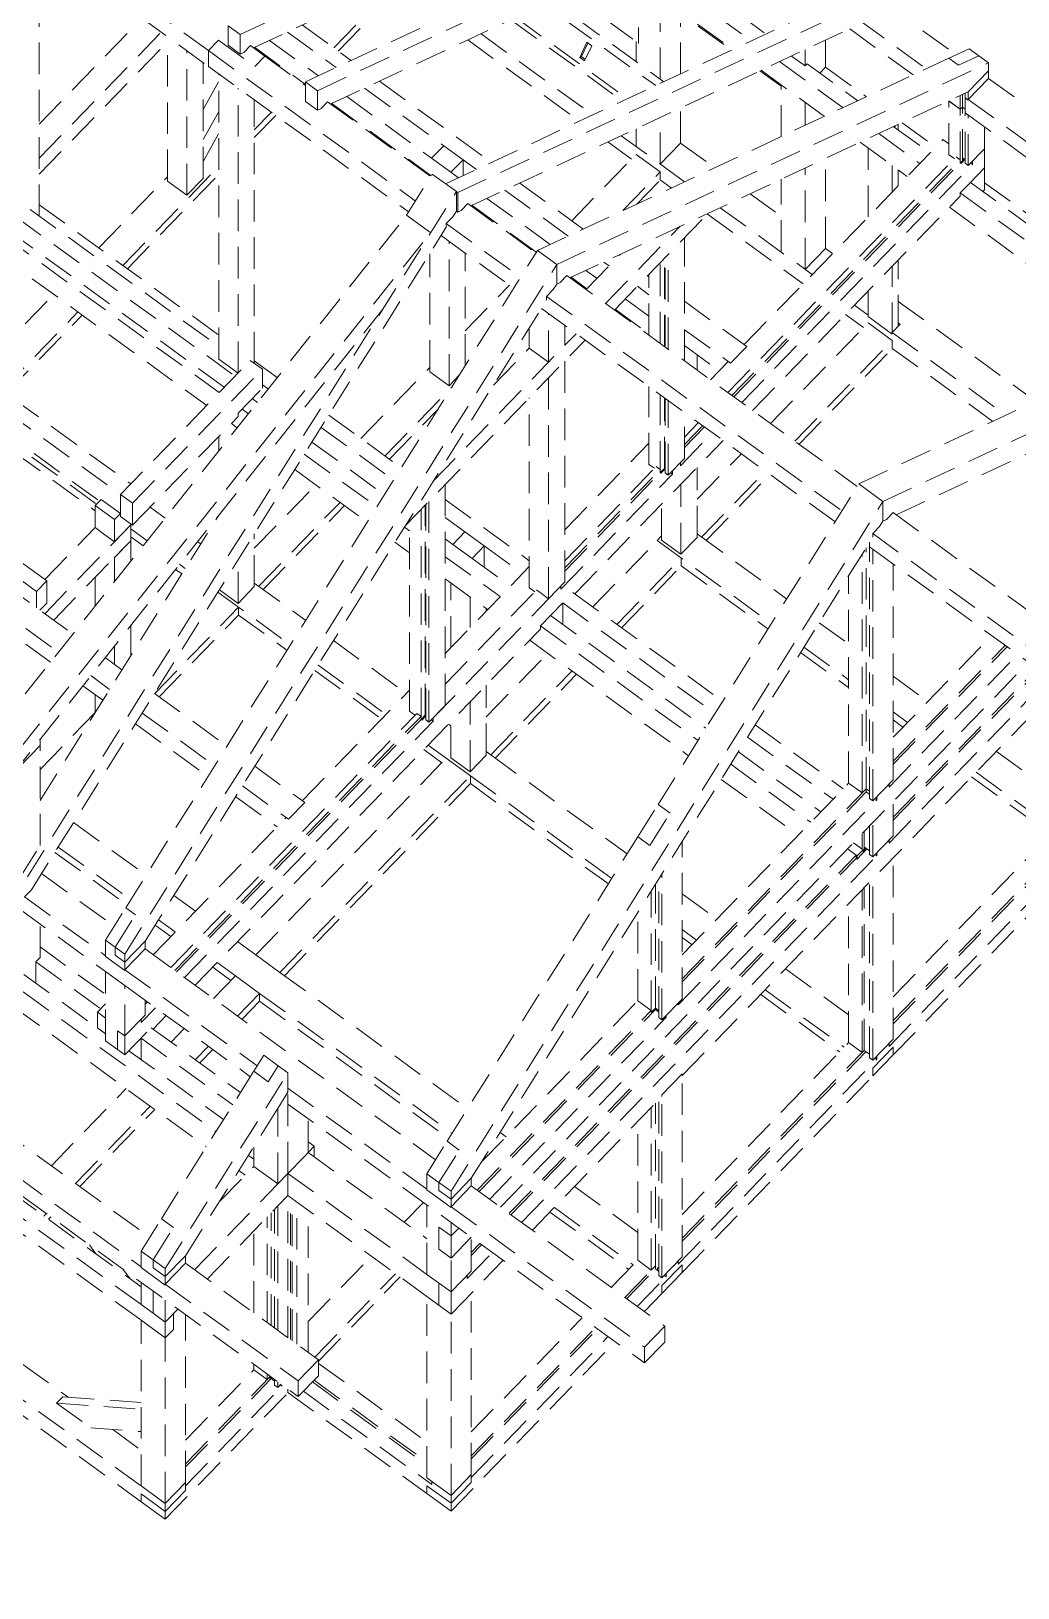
# Model space of a CAD drawing. Header units: millimetres. Extents: x 0 to 10920, y 0 to 297.
# Drawn here: x 4779.6 to 4904.7, y 0 to 197.4 of the extents above; entities that cross this region are included whole.
import ezdxf

# ---------------------------------------------------------------- set-up
doc = ezdxf.new("R2010")
doc.units = ezdxf.units.MM
doc.linetypes.add('K5LT_DASHED', pattern=[6, 4, -2])
doc.layers.add('Системный слой', color=7, linetype='Continuous')

# ---------------------------------------------------------------- blocks, each defined once
blk = doc.blocks.new('U349')
at = {"layer": 'Системный слой', "color": 7, "linetype": 'K5LT_DASHED', "lineweight": 18}
for p, q in [((4806.07, 197.01), (4858.05, 221.27)), ((4807.75, 195.32), (4856.53, 218.1)), ((4814.34, 190.99), (4866.32, 215.26)), ((4815.88, 189.88), (4870.64, 215.45)), ((4779.5, 211.32), (4802.03, 194.96)), ((4778.85, 209.8), (4802.03, 192.96)), ((4780.59, 173.97), (4780.59, 208.53)), ((4854.36, 205.38), (4868.53, 195.08)), ((4856.71, 206.47), (4870.88, 196.18)), ((4859.59, 206.64), (4872.77, 197.06)), ((4817.93, 195.31), (4826.09, 203.73)), ((4832.12, 178.08), (4886.88, 203.65)), ((4818.5, 194.9), (4826.09, 202.73)), ((4842.52, 202.32), (4858.76, 190.52)), ((4843.56, 202.81), (4859.8, 191.01)), ((4847.75, 202.29), (4856.58, 195.88)), ((4859.29, 201.6), (4868.37, 195.01)), ((4859.34, 191.34), (4859.34, 201.76)), ((4833.65, 176.97), (4885.62, 201.23)), ((4861.91, 191.99), (4861.91, 199.7)), ((4887.8, 201.01), (4896.87, 194.42)), ((4780.59, 185.62), (4793.62, 199.07)), ((4804.54, 195.65), (4804.54, 198.12)), ((4804.54, 198.12), (4806.07, 197.01)), ((4813.94, 198.21), (4820.14, 193.7)), ((4817.56, 188.19), (4841.01, 199.14)), ((4835.33, 175.28), (4884.11, 198.06)), ((4840.4, 198.86), (4854.56, 188.56)), ((4841.01, 199.14), (4855.18, 188.85)), ((4856.58, 195.88), (4856.58, 197.88)), ((4883.37, 197.71), (4891.41, 191.87)), ((4884.5, 198.88), (4893.08, 192.65)), ((4780.59, 181.31), (4796.07, 197.29)), ((4780.59, 179.31), (4797.21, 196.46)), ((4796.85, 178.4), (4796.85, 196.09)), ((4802.03, 194.96), (4803.31, 196.29)), ((4803.31, 196.29), (4807.91, 192.95)), ((4804.54, 195.65), (4806.07, 194.53)), ((4806.07, 194.53), (4806.07, 197.01)), ((4806.52, 194.74), (4807.36, 195.61)), ((4807.36, 195.61), (4809.19, 194.27)), ((4809.77, 196.26), (4815.98, 191.76)), ((4812.05, 197.32), (4818.25, 192.82)), ((4834.93, 196.31), (4849.1, 186.01)), ((4836.61, 197.09), (4850.78, 186.79)), ((4849.13, 194.1), (4850.03, 196.01)), ((4849.33, 194.2), (4850.15, 195.92)), ((4849.74, 193.66), (4850.65, 195.56)), ((4850.03, 196.01), (4850.65, 195.56)), ((4856.27, 193.57), (4856.27, 196.1)), ((4880.29, 192.86), (4880.29, 196.27)), ((4799.3, 176.62), (4799.3, 194.94)), ((4802.03, 194.96), (4828.29, 175.88)), ((4802.03, 192.96), (4802.03, 194.96)), ((4806.07, 194.53), (4806.52, 194.74)), ((4807.88, 195.38), (4814.34, 190.68)), ((4807.91, 192.95), (4809.19, 194.27)), ((4809.19, 194.27), (4814.34, 190.53)), ((4843.76, 169.62), (4895.95, 193.99)), ((4849.13, 194.1), (4849.33, 194.2)), ((4849.13, 194.1), (4849.74, 193.66)), ((4849.33, 194.2), (4849.83, 193.84)), ((4874.48, 193.56), (4882.52, 187.72)), ((4875.99, 194.27), (4877.72, 193.01)), ((4877.72, 193.01), (4877.72, 195.07)), ((4895.95, 193.99), (4898.52, 195.19)), ((4895.95, 193.99), (4897.18, 193.1)), ((4897.18, 193.1), (4899.75, 194.3)), ((4898.52, 195.19), (4899.75, 194.3)), ((4899.75, 194.3), (4900.98, 193.41)), ((4801.36, 178.74), (4801.36, 193.44)), ((4802.03, 192.96), (4827.42, 174.5)), ((4803.36, 155.84), (4803.36, 191.99)), ((4846.21, 167.84), (4900.98, 193.41)), ((4871.97, 192.39), (4874.66, 190.44)), ((4872.13, 192.46), (4880.17, 186.62)), ((4877.72, 193.01), (4877.98, 193.28)), ((4877.98, 193.28), (4884.41, 188.6)), ((4879.57, 192.12), (4880.29, 192.86)), ((4880.29, 192.86), (4885.48, 189.1)), ((4898.4, 189.74), (4900.98, 192.39)), ((4900.98, 192.39), (4900.98, 193.41)), ((4900.98, 191.43), (4900.98, 192.39)), ((4801.36, 187.5), (4803.36, 191.06)), ((4805.81, 154.06), (4805.81, 190.21)), ((4814.34, 188.52), (4814.34, 190.99)), ((4814.34, 190.99), (4815.88, 189.88)), ((4815.88, 187.41), (4815.88, 189.88)), ((4821.85, 190.2), (4831.9, 182.9)), ((4823.75, 191.08), (4837.92, 180.79)), ((4847.89, 166.15), (4898.4, 189.74)), ((4874.66, 190.44), (4874.66, 190.63)), ((4874.66, 184.04), (4874.66, 190.63)), ((4898.01, 188.97), (4898.01, 189.55)), ((4898.4, 188.78), (4900.98, 191.43)), ((4898.4, 188.68), (4898.4, 189.74)), ((4900.98, 191.43), (4937.63, 164.8)), ((4807.86, 155.28), (4807.86, 188.72)), ((4814.34, 188.52), (4815.88, 187.41)), ((4815.88, 187.41), (4816.32, 187.62)), ((4816.32, 187.62), (4817.16, 188.48)), ((4817.16, 188.48), (4830.23, 178.99)), ((4817.68, 188.25), (4830.3, 179.09)), ((4819.58, 189.14), (4830.35, 181.31)), ((4861.91, 183.23), (4861.91, 187.69)), ((4877.72, 185.48), (4877.72, 188.4)), ((4895.93, 188.58), (4897.39, 187.52)), ((4895.95, 181.76), (4895.95, 188.56)), ((4895.95, 188.56), (4897.39, 187.52)), ((4897.39, 187.52), (4897.39, 189.26)), ((4897.39, 187.52), (4897.65, 187.78)), ((4897.65, 187.78), (4897.65, 189.38)), ((4897.65, 180.98), (4897.65, 187.78)), ((4897.65, 187.78), (4898.01, 187.52)), ((4897.9, 189.5), (4898.01, 189.42)), ((4898.01, 187.07), (4898.01, 188.97)), ((4898.01, 188.97), (4898.4, 188.68)), ((4898.4, 188.78), (4933.84, 163.03)), ((4801.36, 183.67), (4803.36, 187.22)), ((4807.86, 184.92), (4810.02, 187.15)), ((4807.86, 183.92), (4810.59, 186.73)), ((4859.34, 180.57), (4859.34, 186.49)), ((4889.52, 184.89), (4889.52, 185.59)), ((4890, 185.81), (4894.26, 182.71)), ((4897.39, 180.72), (4897.39, 187.52)), ((4898.01, 187.07), (4932.16, 162.25)), ((4898.01, 187.07), (4898.4, 186.78)), ((4898.01, 180.67), (4898.01, 187.07)), ((4898.4, 180.38), (4898.4, 186.78)), ((4763, 184.49), (4805.42, 153.67)), ((4801.36, 180.9), (4803.36, 184.45)), ((4854.38, 184.17), (4862.42, 178.33)), ((4856.27, 182.8), (4856.27, 185.06)), ((4870, 157.67), (4895.19, 183.67)), ((4887.04, 184.43), (4892.26, 180.64)), ((4888.94, 185.31), (4889.01, 185.26)), ((4889.01, 185.26), (4889.17, 185.42)), ((4889.01, 185.26), (4893.54, 181.97)), ((4895.19, 183.67), (4895.95, 183.12)), ((4900.46, 182.5), (4900.46, 185.29)), ((4761.48, 182.06), (4803.41, 151.59)), ((4761.97, 182.84), (4804.06, 152.26)), ((4830.35, 181.31), (4831.9, 182.9)), ((4831.9, 182.9), (4834.35, 181.12)), ((4848.11, 173.38), (4856.27, 181.8)), ((4852.7, 183.39), (4855.7, 181.21)), ((4856.27, 181.8), (4859.34, 179.57)), ((4859.34, 180.57), (4861.91, 183.23)), ((4861.91, 183.23), (4866.21, 180.1)), ((4884.7, 183.33), (4890.66, 179)), ((4885.69, 173.86), (4885.69, 182.61)), ((4895.95, 181.76), (4896.65, 181.26)), ((4898.4, 180.38), (4900.46, 182.5)), ((4900.46, 180.1), (4900.46, 182.5)), ((4760.28, 180.14), (4801.82, 149.95)), ((4791.19, 167.71), (4803.36, 180.27)), ((4830.35, 181.31), (4832.8, 179.53)), ((4832.8, 179.53), (4834.35, 181.12)), ((4834.35, 179.12), (4834.35, 181.12)), ((4834.35, 181.12), (4836.02, 179.9)), ((4867.91, 151.6), (4896.87, 181.49)), ((4868.43, 151.23), (4897.39, 181.12)), ((4868.66, 151.06), (4897.39, 180.72)), ((4869.67, 150.33), (4898.92, 180.51)), ((4877.72, 167.21), (4877.72, 180.08)), ((4880.29, 169.87), (4880.29, 181.28)), ((4888.75, 177.03), (4888.75, 180.39)), ((4889.52, 177.82), (4889.52, 179.83)), ((4896.87, 181.49), (4897.39, 181.12)), ((4897.39, 180.72), (4897.65, 180.98)), ((4897.39, 180.72), (4897.49, 180.65)), ((4897.49, 180.65), (4897.97, 181.15)), ((4897.65, 180.98), (4897.74, 180.91)), ((4897.74, 181.31), (4898.01, 181.12)), ((4897.74, 180.91), (4897.74, 181.31)), ((4898.01, 180.67), (4898.4, 180.38)), ((4898.66, 178.25), (4900.46, 180.1)), ((4898.69, 180.68), (4898.92, 180.51)), ((4898.92, 180.51), (4898.92, 180.91)), ((4900.46, 177.3), (4900.46, 180.1)), ((4788.13, 169.94), (4796.85, 178.94)), ((4791.76, 167.3), (4803.36, 179.27)), ((4796.85, 178.4), (4799.3, 176.62)), ((4799.3, 176.62), (4801.36, 178.74)), ((4827.17, 174.09), (4830.43, 179.3)), ((4830.43, 179.3), (4833.49, 177.08)), ((4832.8, 179.53), (4833.75, 178.84)), ((4841.52, 178.17), (4849.56, 172.33)), ((4854.59, 174.68), (4859.34, 179.57)), ((4856.36, 175.5), (4859.34, 178.57)), ((4859.34, 178.57), (4859.34, 179.57)), ((4859.34, 178.57), (4860.74, 177.55)), ((4874.66, 169.44), (4874.66, 178.65)), ((4897.38, 176.92), (4898.66, 178.25)), ((4898.66, 178.25), (4916.02, 165.63)), ((4900.46, 178.21), (4915.56, 167.24)), ((4763.17, 64.76), (4833.49, 177.08)), ((4833.49, 174.6), (4833.49, 177.08)), ((4833.49, 177.08), (4833.65, 176.97)), ((4833.65, 174.49), (4833.65, 176.97)), ((4837.35, 176.22), (4845.39, 170.38)), ((4839.62, 177.28), (4847.67, 171.44)), ((4870.73, 176.81), (4874.66, 173.96)), ((4871.04, 149.33), (4897.38, 176.52)), ((4897.38, 176.52), (4897.38, 176.92)), ((4897.38, 176.92), (4918.06, 161.89)), ((4900.25, 177.09), (4900.46, 177.3)), ((4760.11, 89.93), (4827.17, 174.09)), ((4779.44, 174.81), (4803.36, 157.43)), ((4780.59, 175.41), (4803.36, 158.87)), ((4827.17, 174.09), (4830.23, 171.87)), ((4832.21, 173.03), (4833.05, 173.89)), ((4833.05, 173.89), (4833.49, 174.6)), ((4833.49, 174.6), (4833.65, 174.49)), ((4833.65, 174.49), (4834.09, 174.7)), ((4834.09, 174.7), (4834.93, 175.57)), ((4834.93, 175.57), (4843.56, 169.3)), ((4835.46, 175.34), (4843.63, 169.4)), ((4853.52, 162.06), (4865.41, 174.33)), ((4865.31, 174.23), (4877.48, 165.39)), ((4866.94, 175.04), (4878.61, 166.56)), ((4896.01, 175.11), (4918.06, 159.09)), ((4763.17, 87.7), (4830.23, 171.87)), ((4779.61, 88.54), (4832.21, 172.55)), ((4832.21, 173.03), (4841.61, 166.19)), ((4832.21, 172.55), (4832.21, 173.03)), ((4852.39, 162.89), (4861.87, 172.68)), ((4831.55, 171.5), (4840.75, 164.82)), ((4832.55, 152.46), (4832.55, 170.78)), ((4862.41, 155.6), (4862.41, 171.23)), ((4877.72, 167.21), (4880.29, 169.87)), ((4880.29, 169.87), (4881.19, 169.22)), ((4752.98, 168.48), (4792.18, 140)), ((4791.45, 80.36), (4846.21, 167.84)), ((4791.56, 86.25), (4843.76, 169.62)), ((4830.1, 154.24), (4830.1, 169.18)), ((4834.6, 154.99), (4834.6, 169.29)), ((4843.76, 169.62), (4846.21, 167.84)), ((4846.21, 165.36), (4846.21, 167.84)), ((4849.93, 164.67), (4854.24, 169.12)), ((4852.19, 168.15), (4852.85, 167.67)), ((4854.08, 169.04), (4854.13, 169)), ((4859.34, 157.83), (4859.34, 168.06)), ((4859.86, 157.46), (4859.86, 168.59)), ((4859.95, 157.39), (4859.95, 168.7)), ((4860.35, 157.1), (4860.35, 169.11)), ((4889.52, 159.99), (4889.52, 168.42)), ((4752.01, 166.93), (4790.89, 138.67)), ((4846.66, 165.57), (4847.5, 166.44)), ((4847.5, 166.44), (4884.31, 139.68)), ((4848.02, 166.21), (4850.02, 164.76)), ((4849.91, 167.09), (4851.31, 166.08)), ((4857.72, 166.39), (4857.9, 166.26)), ((4857.9, 158.88), (4857.9, 166.58)), ((4888.75, 159), (4888.75, 167.62)), ((4750.53, 164.58), (4787.86, 137.45)), ((4750.8, 165.01), (4788.22, 137.82)), ((4774.62, 156), (4782.42, 164.05)), ((4834.6, 159.43), (4840.21, 165.22)), ((4844.93, 163.79), (4845.77, 164.65)), ((4845.77, 164.65), (4846.21, 165.36)), ((4846.21, 165.36), (4846.66, 165.57)), ((4856.44, 165.07), (4857.9, 164)), ((4885.69, 161.22), (4885.69, 164.46)), ((4765.67, 88.75), (4824.15, 162.15)), ((4794.02, 82), (4844.93, 163.31)), ((4844.27, 162.26), (4881.51, 135.2)), ((4844.93, 163.79), (4882.37, 136.58)), ((4844.93, 163.31), (4844.93, 163.79)), ((4853.61, 162.15), (4857.9, 159.03)), ((4854.89, 163.47), (4857.9, 161.29)), ((4862.41, 163.18), (4870.3, 157.44)), ((4883.96, 162.68), (4885.69, 161.42)), ((4887.58, 137.78), (4942.34, 163.35)), ((4889.52, 163.16), (4906.96, 150.48)), ((4775.84, 151.87), (4785.49, 161.82)), ((4776.41, 151.46), (4786.05, 161.41)), ((4845.18, 155.45), (4845.18, 161.6)), ((4847.24, 157.57), (4847.24, 160.1)), ((4873.33, 147.67), (4885.69, 160.42)), ((4882.83, 161.5), (4885.12, 159.84)), ((4885.69, 161.22), (4888.75, 159)), ((4885.69, 160.42), (4888.75, 158.2)), ((4888.75, 159.2), (4889.78, 160.26)), ((4889.52, 160.44), (4889.78, 160.26)), ((4889.52, 160.24), (4889.67, 160.14)), ((4827.01, 134.69), (4849.81, 158.23)), ((4827.01, 134.69), (4849.81, 158.23)), ((4830.55, 140.35), (4848.68, 159.06)), ((4842.73, 157.23), (4842.73, 159.81)), ((4862.41, 159.56), (4868.25, 155.32)), ((4876.39, 145.44), (4888.75, 158.2)), ((4888.75, 159.2), (4903.17, 148.72)), ((4888.75, 157.2), (4888.75, 158.2)), ((4889.26, 136.09), (4939.77, 159.68)), ((4838.18, 152.53), (4842.73, 157.23)), ((4842.73, 157.23), (4843.96, 156.34)), ((4843.96, 156.34), (4845.18, 155.45)), ((4862.41, 157.56), (4866.8, 154.37)), ((4864.02, 154.43), (4864.02, 156.39)), ((4868.25, 155.32), (4870.3, 157.44)), ((4876.96, 145.03), (4888.75, 157.2)), ((4888.75, 157.2), (4901.5, 147.93)), ((4744.36, 154.71), (4781.54, 127.7)), ((4790.89, 138.67), (4807.35, 155.66)), ((4792.43, 137.56), (4808.88, 154.54)), ((4803.36, 155.84), (4805.81, 154.06)), ((4807.35, 155.66), (4808.88, 154.54)), ((4807.86, 155.6), (4810.76, 153.49)), ((4808.88, 152.14), (4808.88, 154.54)), ((4821.37, 145.78), (4830.1, 154.78)), ((4830.1, 154.24), (4832.55, 152.46)), ((4847.24, 127.57), (4847.24, 155.57)), ((4865.69, 153.22), (4867.94, 155.54)), ((4743.39, 153.16), (4780.25, 126.37)), ((4805.8, 148.96), (4808.88, 152.14)), ((4808.88, 152.59), (4809.62, 152.06)), ((4824.44, 143.55), (4832.93, 152.31)), ((4832.55, 152.46), (4833.88, 153.84)), ((4845.18, 125.45), (4845.18, 153.45)), ((4857.9, 142.49), (4857.9, 152.36)), ((4807.6, 150.82), (4808.25, 150.34)), ((4807.61, 150.81), (4807.61, 150.83)), ((4842.73, 126.83), (4842.73, 150.92)), ((4859.34, 141.44), (4859.34, 151.31)), ((4859.86, 141.97), (4859.86, 150.94)), ((4859.95, 141.4), (4859.95, 150.86)), ((4860.35, 141.11), (4860.35, 150.57)), ((4884.51, 140), (4909.97, 151.89)), ((4792.43, 134.76), (4805.8, 148.56)), ((4805.8, 148.56), (4805.8, 148.96)), ((4806.31, 149.49), (4807.11, 148.91)), ((4817.3, 148.74), (4826.5, 142.05)), ((4825.01, 143.14), (4831.16, 149.49)), ((4862.41, 143.23), (4862.41, 149.08)), ((4772.61, 147.54), (4787.67, 136.59)), ((4804.95, 147.68), (4805.69, 147.14)), ((4816.33, 147.18), (4825.53, 140.5)), ((4861.89, 142.3), (4865.96, 146.5)), ((4862.41, 145.92), (4864.2, 147.78)), ((4862.41, 145.01), (4864.72, 147.4)), ((4862.41, 144.61), (4864.95, 147.23)), ((4803.36, 144.21), (4803.36, 146.04)), ((4815.16, 145.32), (4824.36, 138.63)), ((4847.24, 134.18), (4857.9, 145.18)), ((4848.5, 126.07), (4867.33, 145.51)), ((4814.19, 143.77), (4823.39, 137.08)), ((4847.24, 130.27), (4858.82, 142.22)), ((4857.9, 142.49), (4858.21, 142.27)), ((4858.21, 142.27), (4858.59, 141.99)), ((4858.82, 142.22), (4859.34, 141.84)), ((4859.95, 141.91), (4859.95, 142.31)), ((4859.95, 142.31), (4859.95, 142.3)), ((4860.35, 141.11), (4862.41, 143.23)), ((4861.89, 142.3), (4861.89, 142.7)), ((4864.02, 138.06), (4869.62, 143.84)), ((4812.98, 141.84), (4822.18, 135.15)), ((4846.72, 126.64), (4860.87, 141.24)), ((4847.24, 129.35), (4859.34, 141.84)), ((4847.24, 128.95), (4859.34, 141.44)), ((4859.34, 141.44), (4859.86, 141.97)), ((4859.34, 141.44), (4859.43, 141.38)), ((4859.43, 141.38), (4859.95, 141.91)), ((4859.86, 141.97), (4859.95, 141.91)), ((4859.95, 141.91), (4859.95, 141.9)), ((4859.95, 141.4), (4860.35, 141.11)), ((4860.64, 141.4), (4860.87, 141.24)), ((4860.87, 141.24), (4860.87, 141.64)), ((4864.02, 133.21), (4864.02, 142.09)), ((4864.58, 133.25), (4872.69, 141.61)), ((4865.15, 132.84), (4873.25, 141.2)), ((4790.89, 138.67), (4792.43, 137.56)), ((4790.89, 135.87), (4790.89, 138.67)), ((4807.86, 131.84), (4815.67, 139.89)), ((4832.07, 111.92), (4832.07, 139.92)), ((4859.06, 99.35), (4884.51, 140)), ((4861.96, 131.09), (4861.96, 139.97)), ((4884.51, 140), (4887.58, 137.78)), ((4787.67, 137.26), (4788.44, 138.05)), ((4787.67, 134.46), (4787.67, 137.26)), ((4787.67, 137.26), (4790.12, 135.48)), ((4788.44, 138.05), (4790.89, 136.27)), ((4790.12, 135.48), (4790.89, 136.27)), ((4792.43, 134.76), (4792.43, 137.56)), ((4794.64, 137.05), (4796.55, 135.66)), ((4808.43, 127.03), (4818.73, 137.66)), ((4809, 126.62), (4819.3, 137.25)), ((4829, 110.13), (4829, 136.75)), ((4829.52, 110.66), (4829.52, 137.28)), ((4829.61, 110.08), (4829.61, 137.38)), ((4830.01, 109.79), (4830.01, 137.79)), ((4832.07, 138.01), (4842.73, 130.26)), ((4832.81, 50.3), (4887.58, 137.78)), ((4859.51, 132.87), (4859.51, 137.44)), ((4887.58, 135.3), (4887.58, 137.78)), ((4888.02, 135.51), (4888.86, 136.38)), ((4888.86, 136.38), (4913.38, 118.57)), ((4780.69, 99.85), (4803.34, 136.03)), ((4781.28, 123.55), (4792.18, 134.8)), ((4781.29, 127.87), (4787.67, 134.46)), ((4787.67, 134.46), (4788.9, 133.57)), ((4790.12, 132.68), (4790.12, 135.48)), ((4790.12, 132.68), (4792.18, 134.8)), ((4790.89, 135.87), (4792.43, 134.76)), ((4792.18, 134.8), (4792.18, 134.94)), ((4792.18, 132.8), (4792.18, 134.8)), ((4792.18, 134.31), (4794.27, 132.8)), ((4826.9, 134.52), (4827.56, 134.05)), ((4827.56, 111.18), (4827.56, 135.26)), ((4832.07, 135.74), (4834.57, 133.93)), ((4886.29, 133.72), (4887.13, 134.59)), ((4887.13, 134.59), (4887.58, 135.3)), ((4887.58, 135.3), (4888.02, 135.51)), ((4782.42, 122.73), (4792.18, 132.8)), ((4788.9, 133.57), (4790.12, 132.68)), ((4790.12, 130.68), (4792.18, 132.8)), ((4792.18, 133.31), (4793.76, 132.16)), ((4792.18, 130.18), (4792.18, 132.8)), ((4800.66, 132.67), (4801.06, 132.39)), ((4807.86, 126.99), (4807.86, 133.67)), ((4825.7, 132.6), (4827.56, 131.25)), ((4832.07, 133.03), (4833.03, 132.33)), ((4833.03, 132.33), (4834.57, 133.93)), ((4833.03, 132.33), (4835.48, 130.55)), ((4834.57, 133.93), (4837.02, 132.14)), ((4835.38, 51.94), (4886.29, 133.25)), ((4850.79, 124.4), (4858.95, 132.82)), ((4858.95, 132.82), (4859.51, 133.41)), ((4858.95, 132.82), (4873.43, 122.3)), ((4859.51, 132.87), (4861.96, 131.09)), ((4861.96, 131.09), (4864.02, 133.21)), ((4864.02, 133.66), (4875.38, 125.41)), ((4885.89, 132.01), (4885.89, 132.61)), ((4886.29, 133.72), (4910.81, 115.91)), ((4886.29, 133.25), (4886.29, 133.72)), ((4790.12, 127.6), (4790.12, 130.68)), ((4805.81, 124.86), (4805.81, 130.38)), ((4832.07, 130.77), (4839.03, 125.71)), ((4835.48, 130.55), (4837.02, 132.14)), ((4835.48, 130.55), (4840.32, 127.04)), ((4837.02, 129.43), (4837.02, 132.14)), ((4837.02, 132.14), (4841.86, 128.63)), ((4853.85, 122.18), (4862.01, 130.6)), ((4862.01, 130.1), (4862.01, 130.6)), ((4884.94, 100.8), (4884.94, 131.1)), ((4885.46, 101.34), (4885.46, 131.92)), ((4885.89, 132.01), (4910.81, 113.91)), ((4885.89, 100.11), (4885.89, 132.01)), ((4886.29, 99.82), (4886.29, 131.72)), ((4797.88, 129.17), (4798.68, 128.59)), ((4798.38, 129.81), (4799.11, 129.28)), ((4832.07, 118.52), (4842.73, 129.53)), ((4854.42, 121.76), (4862.01, 129.6)), ((4862.01, 129.6), (4862.01, 130.1)), ((4862.01, 129.6), (4873, 121.61)), ((4883.23, 102.05), (4883.23, 128.36)), ((4888.86, 102.48), (4888.86, 129.86)), ((4776.1, 127.32), (4784.84, 120.97)), ((4780.25, 126.37), (4781.54, 127.7)), ((4780.25, 124.3), (4780.25, 126.37)), ((4781.54, 124.9), (4781.54, 127.7)), ((4787.67, 124.52), (4787.67, 128.15)), ((4803.43, 126.59), (4805.81, 124.86)), ((4805.81, 124.86), (4807.86, 126.99)), ((4807.86, 127.44), (4814.39, 122.7)), ((4832.07, 127.97), (4837.44, 124.07)), ((4832.07, 114.61), (4843.65, 126.56)), ((4832.77, 119.25), (4832.77, 127.46)), ((4842.73, 126.83), (4843.04, 126.61)), ((4843.04, 126.61), (4843.42, 126.33)), ((4843.65, 126.56), (4844.26, 126.12)), ((4845.18, 125.45), (4847.24, 127.57)), ((4846.72, 126.64), (4846.72, 127.04)), ((4774.05, 125.19), (4783.01, 118.68)), ((4780.67, 124), (4781.54, 124.9)), ((4803.24, 126.28), (4812.44, 119.59)), ((4830.53, 110.32), (4845.18, 125.45)), ((4835.22, 121.78), (4835.22, 125.68)), ((4844.15, 121.99), (4848.27, 126.24)), ((4844.26, 126.12), (4845.18, 125.45)), ((4846.98, 122.19), (4846.98, 124.91)), ((4846.98, 124.91), (4866.28, 110.88)), ((4848.27, 126.24), (4867.26, 112.44)), ((4774.05, 123.19), (4782.01, 117.41)), ((4795.23, 113.41), (4805.86, 124.38)), ((4795.8, 113), (4805.86, 123.38)), ((4805.86, 123.88), (4805.86, 124.38)), ((4805.86, 123.38), (4805.86, 123.88)), ((4805.86, 123.38), (4812.01, 118.9)), ((4837.28, 123.9), (4837.28, 124.18)), ((4845.44, 123.32), (4865.11, 109.02)), ((4879.5, 122.41), (4883.23, 119.7)), ((4792.18, 118.21), (4792.18, 122.03)), ((4800.38, 76.42), (4844.15, 121.59)), ((4844.15, 121.59), (4844.15, 121.99)), ((4844.15, 121.99), (4864.14, 107.46)), ((4888.86, 107.87), (4901.37, 120.77)), ((4790.12, 117.13), (4790.12, 119.44)), ((4817.9, 120.15), (4827.14, 113.43)), ((4837.28, 110.46), (4845.08, 118.51)), ((4842.79, 120.18), (4862.94, 105.54)), ((4877.13, 118.61), (4883.23, 114.18)), ((4877.56, 119.3), (4883.23, 115.18)), ((4888.86, 104.85), (4903.08, 119.52)), ((4888.86, 104.45), (4903.31, 119.36)), ((4788.95, 117.98), (4791.07, 116.44)), ((4815.95, 117.04), (4824.57, 110.78)), ((4839.08, 48.3), (4906.02, 117.39)), ((4888.35, 101.55), (4904.66, 118.38)), ((4888.86, 97.75), (4907.12, 116.59)), ((4787.13, 115.69), (4789.51, 113.95)), ((4815.52, 116.35), (4824, 110.19)), ((4837.84, 105.65), (4848.15, 116.29)), ((4838.41, 105.24), (4848.72, 115.87)), ((4888.35, 94.45), (4908.69, 115.45)), ((4888.86, 97.35), (4907.35, 116.43)), ((4888.86, 115.61), (4893.26, 112.41)), ((4786.12, 114.42), (4788.65, 112.58)), ((4787.67, 111.01), (4787.67, 113.29)), ((4795.2, 113.44), (4804.4, 106.75)), ((4813.94, 99.82), (4827.56, 113.87)), ((4837.28, 105.61), (4837.28, 114.5)), ((4862.12, 64.98), (4910.06, 114.45)), ((4780.69, 103.79), (4787.65, 110.97)), ((4793.64, 110.95), (4802.84, 104.27)), ((4797.26, 78.69), (4828.48, 110.91)), ((4827.56, 111.18), (4827.87, 110.95)), ((4827.87, 110.95), (4828.25, 110.67)), ((4828.48, 110.91), (4829, 110.53)), ((4829, 110.13), (4829.52, 110.66)), ((4829.09, 110.06), (4829.61, 110.59)), ((4829.52, 110.66), (4829.61, 110.59)), ((4829.61, 110.59), (4829.61, 110.99)), ((4829.61, 110.99), (4829.61, 110.99)), ((4829.61, 110.59), (4829.61, 110.59)), ((4830.01, 109.79), (4832.07, 111.92)), ((4835.22, 103.49), (4835.22, 112.37)), ((4888.86, 111.09), (4890.69, 109.76)), ((4792.78, 109.58), (4801.98, 102.89)), ((4797.78, 78.31), (4829, 110.53)), ((4798.01, 78.14), (4829, 110.13)), ((4799.02, 77.41), (4830.53, 109.92)), ((4829, 110.13), (4829.09, 110.06)), ((4829.61, 110.08), (4830.01, 109.79)), ((4830.3, 110.09), (4830.53, 109.92)), ((4830.53, 109.92), (4830.53, 110.32)), ((4832.49, 109.55), (4832.77, 109.34)), ((4832.77, 105.27), (4832.77, 109.84)), ((4871.38, 109.44), (4882.53, 101.34)), ((4888.86, 110.09), (4890.12, 109.17)), ((4778.12, 104.18), (4780.69, 106.83)), ((4780.69, 106.83), (4780.69, 107.6)), ((4780.69, 94.16), (4780.69, 106.83)), ((4829.91, 106.89), (4832.21, 105.23)), ((4870.41, 107.88), (4881.25, 100.01)), ((4808.04, 80.28), (4832.21, 105.23)), ((4829.35, 106.31), (4831.64, 104.64)), ((4832.21, 105.23), (4835.27, 103)), ((4832.77, 105.27), (4835.22, 103.49)), ((4835.22, 103.49), (4837.28, 105.61)), ((4837.28, 106.06), (4837.84, 105.65)), ((4837.84, 105.65), (4855.14, 93.09)), ((4869.24, 106.02), (4879.7, 98.42)), ((4901.96, 106.09), (4909.97, 100.27)), ((4807.92, 104.2), (4814.25, 99.59)), ((4811.1, 78.06), (4835.27, 103)), ((4835.27, 102.5), (4835.27, 103)), ((4835.27, 103), (4853.19, 89.98)), ((4868.27, 104.46), (4878.42, 97.09)), ((4898.82, 102.85), (4908.83, 95.58)), ((4899.39, 103.44), (4909.4, 96.16)), ((4806.36, 101.71), (4812.19, 97.47)), ((4811.67, 77.64), (4835.27, 102)), ((4835.27, 102), (4835.27, 102.5)), ((4835.27, 102), (4852.76, 89.29)), ((4862.12, 80.27), (4883.23, 102.05)), ((4862.12, 77.25), (4885.46, 101.34)), ((4862.12, 76.85), (4885.46, 100.94)), ((4867.06, 102.54), (4876.83, 95.45)), ((4883.23, 102.05), (4884.76, 100.94)), ((4884.76, 100.94), (4884.94, 100.8)), ((4885.46, 101.34), (4885.89, 101.02)), ((4885.46, 100.94), (4885.46, 101.34)), ((4885.46, 100.94), (4885.89, 100.62)), ((4886.29, 99.82), (4888.86, 102.48)), ((4888.35, 101.55), (4888.35, 101.95)), ((4780.69, 100.16), (4780.82, 100.06)), ((4805.5, 100.34), (4810.75, 96.52)), ((4812.19, 97.47), (4814.25, 99.59)), ((4856.49, 95.24), (4859.06, 99.35)), ((4859.06, 99.35), (4860.59, 98.23)), ((4861.61, 73.95), (4886.81, 99.96)), ((4885.89, 100.11), (4886.29, 99.82)), ((4886.58, 100.12), (4886.81, 99.96)), ((4886.81, 99.96), (4886.81, 100.36)), ((4888.86, 95.38), (4888.86, 99.68)), ((4784.95, 97.06), (4794.15, 90.38)), ((4795.04, 80.3), (4811.89, 97.69)), ((4858.02, 94.13), (4860.59, 98.23)), ((4886.29, 92.73), (4886.29, 97.02)), ((4887.19, 97.95), (4887.26, 97.9)), ((4888.86, 74.97), (4909.97, 96.75)), ((4832.32, 56.64), (4856.49, 95.24)), ((4856.49, 95.24), (4858.02, 94.13)), ((4884.94, 93.7), (4884.94, 95.63)), ((4885.2, 93.57), (4885.2, 95.9)), ((4885.89, 93.01), (4885.89, 96.61)), ((4886.29, 92.73), (4888.86, 95.38)), ((4888.35, 94.45), (4888.35, 94.85)), ((4888.86, 71.55), (4912.2, 95.63)), ((4888.86, 71.95), (4911.68, 95.5)), ((4778.12, 90.05), (4780.69, 94.16)), ((4782.57, 93.27), (4791.77, 86.58)), ((4783, 93.95), (4792.2, 87.27)), ((4840.18, 47.5), (4884.17, 92.91)), ((4841.75, 46.35), (4886.81, 92.86)), ((4862.12, 74.68), (4862.12, 94.65)), ((4883.08, 93.71), (4884.29, 92.82)), ((4883.85, 94.5), (4885.07, 93.62)), ((4884.17, 92.51), (4884.17, 92.91)), ((4884.29, 92.42), (4885.55, 93.72)), ((4884.29, 92.82), (4885.07, 93.62)), ((4884.29, 92.42), (4884.29, 92.82)), ((4885.07, 93.22), (4885.07, 93.62)), ((4885.07, 93.43), (4885.2, 93.57)), ((4885.2, 93.57), (4885.32, 93.48)), ((4885.32, 93.48), (4885.32, 93.88)), ((4885.32, 93.88), (4885.89, 93.47)), ((4885.89, 93.01), (4886.29, 92.73)), ((4886.58, 93.02), (4886.81, 92.86)), ((4886.81, 92.86), (4886.81, 93.26)), ((4888.35, 68.65), (4913.55, 94.65)), ((4720.12, 92.06), (4813.43, 24.26)), ((4840.4, 47.33), (4884.17, 92.51)), ((4884.17, 92.51), (4884.29, 92.42)), ((4888.86, 69.58), (4888.86, 92.58)), ((4888.86, 67.58), (4913.03, 92.52)), ((4780.89, 90.58), (4790.09, 83.9)), ((4858.72, 73.54), (4858.72, 89.21)), ((4859.15, 72.32), (4859.15, 89.9)), ((4859.55, 72.03), (4859.55, 90.54)), ((4885.89, 67.21), (4885.89, 89.51)), ((4886.29, 66.93), (4886.29, 89.93)), ((4778.73, 87.63), (4779.61, 88.54)), ((4778.73, 87.63), (4788.99, 80.17)), ((4797.66, 87.82), (4800.4, 85.84)), ((4858.2, 73.01), (4858.2, 88.39)), ((4862.12, 88.01), (4866.52, 84.81)), ((4884.94, 67.9), (4884.94, 88.53)), ((4885.2, 68.17), (4885.2, 88.8)), ((4778.12, 86.08), (4788.99, 78.17)), ((4788.99, 82.14), (4791.56, 86.25)), ((4790.22, 81.25), (4792.79, 85.36)), ((4791.56, 86.25), (4792.79, 85.36)), ((4856.49, 74.45), (4856.49, 85.65)), ((4883.23, 69.15), (4883.23, 86.76)), ((4780.69, 79.93), (4780.69, 84.21)), ((4795.29, 84.03), (4797.26, 82.59)), ((4795.72, 84.71), (4797.83, 83.18)), ((4862.12, 83.49), (4863.95, 82.16)), ((4780.69, 81.29), (4788.99, 75.25)), ((4788.99, 80.07), (4788.99, 82.14)), ((4788.99, 82.14), (4790.22, 81.25)), ((4790.22, 81.25), (4791.45, 80.36)), ((4790.22, 80.23), (4790.22, 81.25)), ((4791.45, 79.34), (4794.02, 82)), ((4791.45, 78.39), (4794.02, 81.04)), ((4794.02, 81.04), (4794.02, 82)), ((4794.02, 81.04), (4830.84, 54.28)), ((4805.75, 81.95), (4808.04, 80.28)), ((4862.12, 82.49), (4863.38, 81.57)), ((4773.71, 79.12), (4802.98, 57.85)), ((4780.17, 79.4), (4780.69, 79.93)), ((4780.17, 76.68), (4780.17, 79.4)), ((4780.17, 79.4), (4788.38, 73.43)), ((4788.99, 80.07), (4791.45, 78.29)), ((4790.22, 80.23), (4791.45, 79.34)), ((4791.45, 79.34), (4791.45, 80.36)), ((4791.45, 78.29), (4791.45, 79.34)), ((4803.17, 79.3), (4805.47, 77.63)), ((4808.04, 80.28), (4811.1, 78.06)), ((4736.82, 77.12), (4793.51, 35.93)), ((4738.11, 78.45), (4793.51, 38.19)), ((4772.51, 77.19), (4801.78, 55.92)), ((4778.63, 77.81), (4787.98, 71.01)), ((4788.99, 69.37), (4788.99, 78.17)), ((4788.99, 78.17), (4791.45, 76.39)), ((4791.45, 78.39), (4808.22, 66.2)), ((4802.61, 78.71), (4804.9, 77.04)), ((4802.68, 74.75), (4805.47, 77.63)), ((4805.47, 77.63), (4808.53, 75.4)), ((4811.1, 78.06), (4834.9, 60.76)), ((4875.22, 78.49), (4883.23, 72.67)), ((4736.82, 75.12), (4793.51, 33.93)), ((4791.45, 76.39), (4807.35, 64.83)), ((4791.45, 69.99), (4791.45, 76.39)), ((4805.74, 72.52), (4808.53, 75.4)), ((4808.53, 74.9), (4808.53, 75.4)), ((4808.53, 75.4), (4832.96, 57.65)), ((4872.08, 75.25), (4882.09, 67.98)), ((4872.65, 75.84), (4882.66, 68.57)), ((4787.98, 73.01), (4788.99, 74.07)), ((4793.5, 71.71), (4795.31, 73.58)), ((4794.02, 72.64), (4794.02, 74.52)), ((4794.02, 74.42), (4794.07, 74.48)), ((4794.02, 74.02), (4794.3, 74.31)), ((4806.31, 72.11), (4808.53, 74.4)), ((4808.53, 74.4), (4808.53, 74.9)), ((4808.53, 74.4), (4832.53, 56.97)), ((4836.14, 50.43), (4858.2, 73.21)), ((4836.37, 50.27), (4858.72, 73.34)), ((4836.68, 54.01), (4856.49, 74.45)), ((4856.49, 74.45), (4858.2, 73.21)), ((4858.2, 73.01), (4858.72, 73.54)), ((4858.72, 73.54), (4859.15, 73.22)), ((4858.72, 73.34), (4858.72, 73.54)), ((4858.72, 73.34), (4859.15, 73.02)), ((4859.55, 72.03), (4862.12, 74.68)), ((4861.61, 73.95), (4861.61, 74.15)), ((4787.98, 71.01), (4787.98, 73.01)), ((4787.98, 73.01), (4788.99, 72.27)), ((4791.45, 69.99), (4794.02, 72.64)), ((4793.5, 71.71), (4793.5, 72.11)), ((4795.02, 70.87), (4796.68, 72.59)), ((4837.71, 49.29), (4860.07, 72.36)), ((4859.15, 72.32), (4859.55, 72.03)), ((4859.95, 72.44), (4860.07, 72.36)), ((4860.07, 72.36), (4860.07, 72.56)), ((4787.98, 71.01), (4788.99, 70.27)), ((4788.99, 69.37), (4790.53, 68.26)), ((4790.53, 68.26), (4790.53, 70.66)), ((4790.53, 70.66), (4791.45, 69.99)), ((4791.45, 67.59), (4794.79, 71.04)), ((4791.45, 67.59), (4791.45, 69.99)), ((4793.5, 67), (4793.5, 69.71)), ((4793.5, 69.71), (4805.12, 61.27)), ((4794.79, 71.04), (4806.1, 62.82)), ((4797.31, 69.21), (4798.97, 70.92)), ((4862.12, 47.37), (4883.23, 69.15)), ((4883.23, 69.15), (4884.94, 67.9)), ((4886.29, 66.93), (4888.86, 69.58)), ((4790.53, 68.26), (4791.45, 67.59)), ((4791.96, 68.12), (4803.96, 59.4)), ((4800.37, 66.98), (4802.03, 68.69)), ((4800.94, 66.57), (4802.6, 68.28)), ((4807.78, 65.51), (4809.06, 67.56)), ((4809.06, 67.56), (4810.9, 66.22)), ((4862.12, 44.35), (4885.2, 68.17)), ((4862.12, 43.95), (4885.43, 68.01)), ((4885.2, 68.17), (4885.89, 67.67)), ((4885.89, 67.21), (4886.29, 66.93)), ((4886.29, 65.93), (4888.86, 68.58)), ((4886.29, 64.93), (4888.86, 67.58)), ((4886.58, 67.22), (4886.81, 67.06)), ((4886.81, 67.06), (4886.81, 67.46)), ((4888.35, 68.65), (4888.35, 69.05)), ((4888.86, 67.58), (4888.86, 68.58)), ((4765.74, 65.43), (4794.6, 44.46)), ((4796.08, 46.82), (4807.78, 65.51)), ((4796.57, 40.49), (4812.13, 65.33)), ((4807.78, 65.51), (4809.62, 64.17)), ((4809.62, 64.17), (4810.9, 66.22)), ((4810.9, 66.22), (4812.13, 65.33)), ((4812.13, 62.86), (4812.13, 65.33)), ((4859.55, 62.53), (4862.12, 65.18)), ((4861.61, 41.05), (4886.81, 67.06)), ((4862.12, 64.98), (4862.12, 65.18)), ((4886.29, 64.93), (4886.29, 65.93)), ((4782.12, 53.53), (4791.6, 63.32)), ((4812.13, 63.36), (4829.75, 50.56)), ((4862.12, 41.98), (4862.12, 64.98)), ((4862.12, 39.98), (4886.29, 64.93)), ((4763.17, 62.78), (4793.51, 40.73)), ((4810.84, 60.81), (4812.13, 62.86)), ((4812.13, 52.56), (4812.13, 62.86)), ((4812.13, 61.36), (4857.33, 28.52)), ((4843.12, 45.36), (4859.55, 62.33)), ((4858.72, 40.84), (4858.72, 61.47)), ((4859.15, 39.62), (4859.15, 61.92)), ((4859.55, 62.33), (4859.55, 62.53)), ((4859.55, 39.33), (4859.55, 62.33)), ((4785.18, 51.3), (4794.67, 61.09)), ((4785.75, 50.89), (4795.24, 60.68)), ((4799.14, 42.12), (4810.84, 60.81)), ((4810.84, 51.23), (4810.84, 60.81)), ((4814.7, 55.21), (4814.7, 59.49)), ((4858.2, 40.31), (4858.2, 60.94)), ((4839.03, 57.76), (4839.78, 57.21)), ((4856.49, 41.55), (4856.49, 59.16)), ((4807.78, 53.46), (4807.78, 55.91)), ((4814.19, 54.68), (4815.47, 56.01)), ((4814.7, 56.57), (4815.47, 56.01)), ((4815.47, 54.65), (4815.47, 56.01)), ((4829.75, 52.53), (4832.32, 56.64)), ((4831.28, 51.42), (4833.85, 55.52)), ((4832.32, 56.64), (4833.85, 55.52)), ((4736.82, 54.12), (4796.57, 10.7)), ((4803.44, 48.98), (4807.78, 53.46)), ((4807.11, 54.85), (4807.78, 54.36)), ((4807.78, 53.46), (4809.31, 52.35)), ((4812.13, 52.56), (4814.19, 54.68)), ((4814.7, 55.21), (4829.75, 44.28)), ((4837.08, 54.65), (4837.21, 54.56)), ((4805.91, 52.92), (4806.7, 52.35)), ((4809.31, 52.35), (4810.84, 51.23)), ((4810.84, 51.23), (4812.13, 52.56)), ((4812.13, 49.76), (4812.13, 52.56)), ((4812.13, 52.56), (4831.28, 38.64)), ((4829.75, 50.46), (4829.75, 52.53)), ((4829.75, 52.53), (4831.28, 51.42)), ((4831.28, 51.42), (4832.81, 50.3)), ((4831.28, 50.4), (4831.28, 51.42)), ((4832.81, 49.28), (4835.38, 51.94)), ((4835.38, 50.98), (4835.38, 51.94)), ((4800.28, 40.33), (4810.84, 51.23)), ((4810.84, 48.43), (4812.13, 49.76)), ((4812.13, 31.72), (4812.13, 49.76)), ((4812.13, 49.76), (4831.28, 35.84)), ((4812.46, 31.48), (4812.46, 49.52)), ((4812.65, 31.35), (4812.65, 49.38)), ((4829.75, 50.46), (4832.81, 48.23)), ((4831.28, 50.4), (4832.81, 49.28)), ((4832.81, 48.33), (4835.38, 50.98)), ((4832.81, 49.28), (4832.81, 50.3)), ((4835.38, 50.98), (4859.9, 33.17)), ((4848.48, 50.9), (4856.49, 45.08)), ((4781.17, 47.16), (4781.48, 47.48)), ((4801.87, 39.17), (4810.84, 48.43)), ((4810.01, 33.26), (4810.01, 47.57)), ((4810.44, 32.95), (4810.44, 48.02)), ((4810.84, 32.66), (4810.84, 48.43)), ((4813.26, 30.9), (4813.26, 48.94)), ((4814.7, 29.85), (4814.7, 47.89)), ((4826.87, 46.37), (4829.31, 48.88)), ((4829.75, 39.76), (4829.75, 48.56)), ((4832.81, 48.23), (4832.81, 49.28)), ((4832.81, 48.33), (4857.33, 30.52)), ((4845.34, 47.66), (4855.35, 40.38)), ((4845.91, 48.24), (4855.92, 40.97)), ((4781.74, 46.75), (4782.04, 47.06)), ((4793.51, 42.71), (4796.08, 46.82)), ((4795.04, 41.6), (4797.61, 45.71)), ((4796.08, 46.82), (4797.61, 45.71)), ((4809.49, 33.64), (4809.49, 47.04)), ((4831.28, 45.74), (4832.81, 44.63)), ((4831.28, 42.94), (4831.28, 45.74)), ((4832.81, 44.63), (4832.81, 46.33)), ((4832.81, 44.63), (4833.78, 45.63)), ((4787.78, 42.36), (4786.95, 43.5)), ((4807.78, 34.88), (4807.78, 45.27)), ((4832.81, 41.83), (4832.81, 44.63)), ((4832.81, 41.83), (4835.37, 44.47)), ((4835.38, 40.18), (4835.38, 44.46)), ((4835.38, 42.55), (4836.47, 43.67)), ((4835.38, 42.15), (4836.69, 43.51)), ((4793.51, 40.63), (4793.51, 42.71)), ((4793.51, 42.71), (4795.04, 41.6)), ((4795.04, 41.6), (4796.57, 40.49)), ((4795.04, 40.58), (4795.04, 41.6)), ((4796.57, 39.47), (4799.14, 42.12)), ((4799.14, 41.16), (4799.14, 42.12)), ((4814.7, 33.8), (4822.71, 42.07)), ((4831.28, 42.94), (4832.81, 41.83)), ((4832.81, 37.53), (4832.81, 41.83)), ((4832.81, 34.73), (4839.41, 41.54)), ((4834.87, 39.25), (4838.04, 42.53)), ((4853.13, 38.09), (4856.49, 41.55)), ((4856.49, 41.55), (4858.2, 40.31)), ((4859.55, 39.33), (4862.12, 41.98)), ((4792.11, 39.21), (4791.29, 40.35)), ((4793.51, 40.63), (4796.57, 38.4)), ((4795.04, 40.58), (4796.57, 39.47)), ((4796.57, 38.5), (4799.14, 41.16)), ((4796.57, 39.47), (4796.57, 40.49)), ((4799.14, 41.16), (4816, 28.91)), ((4815.52, 29.26), (4825.77, 39.84)), ((4829.75, 39.76), (4832.81, 37.53)), ((4832.81, 37.53), (4835.38, 40.18)), ((4834.87, 39.25), (4834.87, 39.65)), ((4854.84, 36.84), (4858.2, 40.31)), ((4855.07, 36.67), (4858.72, 40.44)), ((4858.2, 40.31), (4858.72, 40.84)), ((4858.72, 40.44), (4858.72, 40.84)), ((4858.72, 40.44), (4859.15, 40.12)), ((4858.99, 40.24), (4858.99, 40.64)), ((4858.99, 40.64), (4859.15, 40.52)), ((4859.15, 39.62), (4859.55, 39.33)), ((4859.55, 38.33), (4862.12, 40.98)), ((4859.55, 37.33), (4862.12, 39.98)), ((4859.84, 39.62), (4860.07, 39.46)), ((4860.07, 39.46), (4860.07, 39.86)), ((4861.61, 41.05), (4861.61, 41.45)), ((4862.12, 39.98), (4862.12, 40.98)), ((4793.51, 35.93), (4793.51, 38.73)), ((4795.04, 34.82), (4795.04, 37.62)), ((4796.57, 38.4), (4796.57, 39.47)), ((4796.57, 38.5), (4813.43, 26.26)), ((4816, 28.75), (4826.34, 39.43)), ((4831.28, 35.84), (4831.28, 38.64)), ((4832.81, 34.73), (4832.81, 37.53)), ((4856.42, 35.7), (4860.07, 39.46)), ((4859.55, 37.33), (4859.55, 38.33)), ((4793.51, 35.93), (4795.04, 34.82)), ((4796.57, 33.7), (4796.57, 36.5)), ((4829.75, 36.96), (4832.81, 34.73)), ((4829.75, 13.96), (4829.75, 36.96)), ((4835.38, 14.38), (4835.38, 37.38)), ((4857.33, 35.03), (4859.55, 37.33)), ((4768.81, 35.4), (4784.26, 24.17)), ((4793.51, 12.93), (4793.51, 33.93)), ((4793.51, 33.93), (4796.57, 31.7)), ((4795.04, 34.82), (4796.57, 33.7)), ((4796.57, 33.7), (4798.16, 35.35)), ((4796.57, 31.7), (4796.57, 33.7)), ((4797.6, 32.77), (4797.6, 34.77)), ((4799.14, 13.36), (4799.14, 34.64)), ((4832.81, 11.73), (4832.81, 34.73)), ((4835.38, 19.77), (4849.42, 34.26)), ((4796.57, 31.7), (4797.6, 32.77)), ((4796.57, 10.7), (4796.57, 31.7)), ((4835.38, 16.75), (4851.14, 33.01)), ((4835.38, 16.35), (4851.36, 32.85)), ((4835.38, 13.98), (4852.71, 31.87)), ((4857.33, 30.52), (4859.9, 33.17)), ((4859.9, 31.17), (4859.9, 33.17)), ((4766.24, 30.75), (4793.51, 10.93)), ((4832.81, 9.73), (4853.62, 31.21)), ((4857.33, 28.52), (4859.9, 31.17)), ((4857.33, 28.52), (4857.33, 30.52)), ((4799.14, 18.75), (4807.78, 27.66)), ((4807.78, 27.66), (4807.78, 28.36)), ((4807.78, 27.66), (4809.49, 26.41)), ((4813.43, 26.26), (4816, 28.91)), ((4816, 26.91), (4816, 28.91)), ((4816, 28.47), (4829.75, 18.48)), ((4799.14, 15.73), (4809.88, 26.81)), ((4799.14, 15.33), (4809.88, 26.41)), ((4809.49, 26.41), (4809.49, 27.11)), ((4809.88, 26.41), (4809.88, 26.81)), ((4809.88, 26.41), (4810.01, 26.54)), ((4810.01, 26.54), (4810.01, 26.74)), ((4810.01, 26.54), (4810.44, 26.23)), ((4810.44, 25.72), (4810.44, 26.42)), ((4810.44, 25.72), (4810.84, 25.43)), ((4810.84, 25.43), (4810.84, 26.13)), ((4810.84, 25.43), (4811.24, 25.84)), ((4811.13, 25.73), (4811.36, 25.56)), ((4811.36, 25.56), (4811.36, 25.76)), ((4813.43, 24.26), (4816, 26.91)), ((4813.43, 24.26), (4813.43, 26.26)), ((4815.22, 26.11), (4829.75, 15.55)), ((4815.44, 26.34), (4829.75, 15.95)), ((4782.79, 23.43), (4783.57, 24.23)), ((4783.57, 24.23), (4793.51, 23.49)), ((4796.57, 8.7), (4812.13, 24.76)), ((4799.14, 12.96), (4811.36, 25.56)), ((4812.13, 24.76), (4812.13, 25.2)), ((4812.13, 24.76), (4829.75, 11.96)), ((4814.08, 24.94), (4830.36, 13.11)), ((4782.79, 23.43), (4793.51, 22.64)), ((4782.79, 23.43), (4787.13, 20.28)), ((4787.13, 20.28), (4793.51, 19.81)), ((4789.9, 20.08), (4793.51, 17.45)), ((4829.75, 13.96), (4832.81, 11.73)), ((4832.81, 11.73), (4835.38, 14.38)), ((4835.38, 13.38), (4835.38, 14.38)), ((4793.51, 12.93), (4796.57, 10.7)), ((4793.51, 11.93), (4796.57, 9.7)), ((4793.51, 10.93), (4793.51, 11.93)), ((4796.57, 10.7), (4799.14, 13.36)), ((4796.57, 9.7), (4799.14, 12.36)), ((4799.14, 12.96), (4799.14, 13.36)), ((4799.14, 12.36), (4799.14, 12.96)), ((4829.75, 12.96), (4832.81, 10.73)), ((4829.75, 11.96), (4829.75, 12.96)), ((4829.75, 11.96), (4832.81, 9.73)), ((4830.36, 13.11), (4830.36, 13.51)), ((4832.81, 10.73), (4835.38, 13.38)), ((4793.51, 10.93), (4796.57, 8.7)), ((4796.57, 9.7), (4796.57, 10.7)), ((4832.81, 10.73), (4832.81, 11.73)), ((4832.81, 9.73), (4832.81, 10.73)), ((4796.57, 8.7), (4796.57, 9.7))]:
    blk.add_line(p, q, dxfattribs=at)

msp = doc.modelspace()

# ---------------------------------------------------------------- block references
at = {"layer": 'Системный слой'}
msp.add_blockref('U349', (0, 0), dxfattribs=at)

doc.saveas('drawing.dxf')
